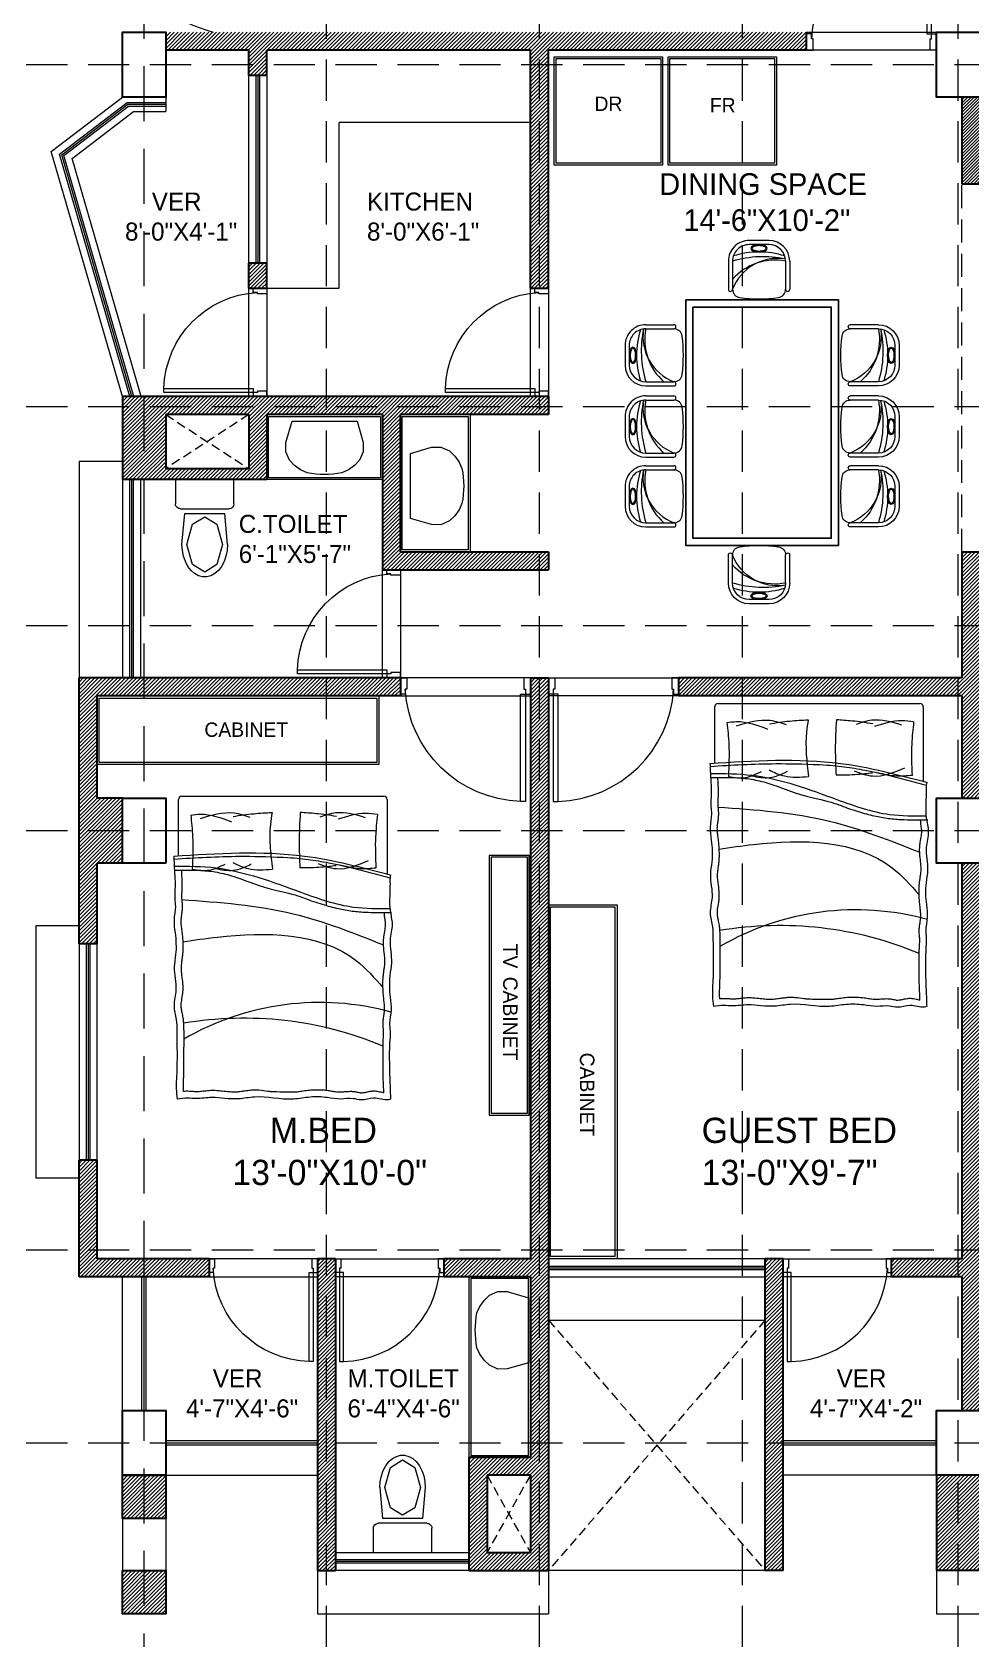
# Model space of a CAD drawing. Header units: inches. Extents: x 23587 to 406221, y -226199 to -75910.
# Drawn here: x 390132 to 390392, y -212069.7 to -211624.4 of the extents above; entities that cross this region are included whole.
import ezdxf

# ---------------------------------------------------------------- set-up
doc = ezdxf.new("R2010")
doc.units = ezdxf.units.IN
doc.header["$LTSCALE"] = 25.4
doc.header["$MEASUREMENT"] = 0
doc.linetypes.add('DASHED', pattern=[0.75, 0.5, -0.25])
for name, color, linetype, lineweight in [('COLOUM', 1, 'Continuous', 40), ('FIXTURE', 8, 'Continuous', 13), ('Fresh air fan', 250, 'Continuous', 0), ('FUR', 24, 'Continuous', 13), ('sill', 252, 'Continuous', 13), ('wall', 7, 'Continuous', 30)]:
    doc.layers.add(name, color=color, linetype=linetype, lineweight=lineweight)
doc.layers.add('DOOR', color=42, linetype='Continuous')
doc.styles.add('2', font='ARIALN.TTF')
pattern_1 = [(45, (384967.2853, -207360.6892), (-0.530330086, 0.530330086), [])]
pattern_2 = [(45, (384971.2853, -207360.6892), (-0.530330086, 0.530330086), [])]
pattern_3 = [(45, (384971.2853, -207344.2327), (-0.530330086, 0.530330086), [])]

# ---------------------------------------------------------------- blocks, each defined once
blk = doc.blocks.new('VNBVN')
at = {"layer": 'DOOR', "color": 8, "lineweight": 5}
for points in [[(24894.12, -74768.93), (24892.62, -74768.93), (24892.62, -74801.93), (24894.12, -74801.93)], [(24855.62, -74801.93), (24855.62, -74806.93), (24857.62, -74806.93), (24857.62, -74803.43), (24857.12, -74803.43), (24857.12, -74801.93)], [(24895.62, -74801.93), (24895.62, -74806.93), (24893.62, -74806.93), (24893.62, -74803.43), (24894.12, -74803.43), (24894.12, -74801.93)]]:
    blk.add_lwpolyline(points, close=True, dxfattribs=at)
blk.add_arc((24893.65, -74805.51), 36.59, 91.6166, 176.7465, dxfattribs=at)
blk = doc.blocks.new('COM')
at = {"layer": 'FIXTURE', "linetype": 'Continuous'}
for p, q in [((-9.65, 29.96), (8.35, 29.96)), ((-9.65, 22.46), (-9.65, 29.96)), ((8.35, 29.96), (8.35, 22.46)), ((6.85, 20.96), (-8.15, 20.96)), ((-7.65, 9.96), (-6.81, 19.46)), ((5.52, 19.46), (-6.81, 19.46)), ((-4.37, 16.17), (-6.15, 9.96)), ((-0.65, 18.46), (-4.37, 16.17)), ((3.08, 16.17), (-0.65, 18.46)), ((4.85, 9.96), (3.08, 16.17)), ((6.35, 9.96), (5.52, 19.46)), ((-7.65, 9.96), (-7.53, 8.12)), ((-6.15, 9.96), (-4.37, 3.75)), ((3.08, 3.75), (4.85, 9.96)), ((6.23, 8.12), (6.35, 9.96)), ((-7.53, 8.12), (-7.17, 6.34)), ((-7.17, 6.34), (-6.6, 4.69)), ((5.31, 4.69), (5.88, 6.34)), ((5.88, 6.34), (6.23, 8.12)), ((-6.6, 4.69), (-5.82, 3.22)), ((-5.82, 3.22), (-4.86, 1.98)), ((-4.86, 1.98), (-3.77, 1.01)), ((-4.37, 3.75), (-0.65, 1.46)), ((-3.77, 1.01), (-2.56, 0.34)), ((-2.56, 0.34), (-1.29, 0)), ((-1.29, 0), (0, 0)), ((-0.65, 1.46), (3.08, 3.75)), ((0, 0), (1.27, 0.34)), ((1.27, 0.34), (2.47, 1.01)), ((2.47, 1.01), (3.57, 1.98)), ((3.57, 1.98), (4.53, 3.22)), ((4.53, 3.22), (5.31, 4.69))]:
    blk.add_line(p, q, dxfattribs=at)
for centre, start, end in [((-8.15, 22.46), 180, 270), ((6.85, 22.46), 270, 0)]:
    blk.add_arc(centre, 1.5, start, end, dxfattribs=at)
blk = doc.blocks.new('BVBVC')
at = {"layer": 'FIXTURE'}
for p, q in [((33100.48, 896.08), (33098.14, 895.01)), ((33103.06, 896.03), (33100.48, 896.08)), ((33108.95, 894.33), (33103.06, 896.03)), ((33095.47, 891.94), (33094.65, 890.17)), ((33096.64, 893.61), (33095.47, 891.94)), ((33098.14, 895.01), (33096.64, 893.61)), ((33108.95, 876.33), (33108.95, 894.33)), ((33094.65, 880.48), (33095.47, 878.72)), ((33095.47, 878.72), (33096.64, 877.04)), ((33096.64, 877.04), (33098.14, 875.64)), ((33098.14, 875.64), (33100.48, 874.58)), ((33100.48, 874.58), (33103.06, 874.63)), ((33103.06, 874.63), (33108.95, 876.33))]:
    blk.add_line(p, q, dxfattribs=at)
blk.add_arc((33119.15, 885.33), 24.97, 168.8173, 191.1827, dxfattribs=at)
blk = doc.blocks.new('FGHFDHF')
at = {"layer": 'FUR', "color": 253, "lineweight": 5}
for p, q in [((956.1, -4475.44), (989.1, -4475.44)), ((987.2, -4475.44), (1011.99, -4475.44)), ((955.15, -4492.06), (955.15, -4476.39)), ((1012.94, -4476.39), (1012.94, -4497.01))]:
    blk.add_line(p, q, dxfattribs=at)
for centre, radius, start, end in [((956.1, -4476.39), 0.95, 90, 180), ((1011.99, -4476.39), 0.95, 0, 90), ((994.26, -4607.39), 74.77, 74.6283, 120.2537), ((973.25, -4636.83), 99.85, 67.2872, 99.6496)]:
    blk.add_arc(centre, radius, start, end, dxfattribs=at)
for points in [[(961.2, -4481.62), (970.54, -4480.09), (974.91, -4481.26)], [(970.3, -4481.05), (975.97, -4480.29), (981.07, -4479.96)], [(981.07, -4479.96), (980.59, -4483.29), (981.15, -4495.69)], [(988.86, -4479.96), (988.56, -4488.07), (988.78, -4495.33)], [(998.92, -4481.05), (993.25, -4480.29), (988.86, -4479.96)], [(1006.96, -4481.41), (998.68, -4480.09), (994.31, -4481.26)], [(958.53, -4480.71), (961.17, -4480.43), (969.81, -4482.53)], [(958.53, -4480.71), (959.07, -4486.67), (958.95, -4495.71)], [(1010.26, -4480.5), (1006.99, -4480.22), (999.41, -4481.79)], [(1010.26, -4480.5), (1009.72, -4486.67), (1009.84, -4495.35)], [(953.85, -4492.06), (990.03, -4492.03), (1013.99, -4497.29)], [(953.85, -4492.06), (954.05, -4496.42), (954.2, -4500.53), (954.12, -4503.97), (954.27, -4506.04), (953.9, -4509.69), (954.2, -4513.28), (954.35, -4519.34), (953.96, -4522.76), (954.42, -4529.17), (953.91, -4533.48), (954.51, -4537.37), (954.68, -4540.71), (954.64, -4552.34), (954.53, -4556.51), (954.79, -4559.39)], [(1007.7, -4493.36), (998.9, -4495.61), (993.92, -4494.23)], [(953.97, -4494.8), (965.52, -4495.31), (989.03, -4502.05), (1003.61, -4506.17), (1013.8, -4506.55)], [(958.95, -4495.71), (963.65, -4495.92), (968.1, -4494.25)], [(965.42, -4495.48), (970.32, -4495.97), (975.3, -4494.23)], [(970.21, -4493.84), (974.47, -4495.51), (981.15, -4495.69)], [(998.82, -4494.7), (994.74, -4495.15), (988.78, -4495.33)], [(1009.84, -4495.35), (1005.57, -4495.56), (1000.34, -4494.66)], [(1013.96, -4559.4), (1013.82, -4555.04), (1013.72, -4543.93), (1013.83, -4540.48), (1013.71, -4538.41), (1014.12, -4534.77), (1013.87, -4531.17), (1013.79, -4525.11), (1014.22, -4521.7), (1013.85, -4515.29), (1014.4, -4510.98), (1013.85, -4507.09), (1013.72, -4503.75), (1013.82, -4499.11), (1013.84, -4498.08), (1013.99, -4497.29)], [(956.04, -4504.12), (986.93, -4508.02), (1011.93, -4516.66)], [(956.33, -4515.81), (965.94, -4514.49), (1004.34, -4520.97), (1011.76, -4528.47)], [(1013.96, -4559.4), (1013.3, -4559.58), (1009.2, -4559.13), (1005.75, -4559.63), (1003.6, -4559.28), (1000.03, -4559.39), (996.36, -4558.98), (991.63, -4558.86), (986.96, -4559.41), (976.16, -4558.83), (971.74, -4559.33), (967.98, -4559.2), (964.41, -4558.94), (960.05, -4559.27), (957.67, -4559.14), (954.79, -4559.39)]]:
    blk.add_spline(points, degree=3, dxfattribs=at)
for points, knots in [([(953.87, -4492.86), (956.91, -4492.68), (959.92, -4492.49), (968.91, -4492.07), (974.87, -4491.96), (987.19, -4492.51), (989.11, -4492.71), (992.94, -4493.22), (994.85, -4493.54), (1000.58, -4494.65), (1004.38, -4495.58), (1010.05, -4497.06), (1011.91, -4497.56), (1013.78, -4498.07)], [0, 0, 0, 0, 9.44479, 9.44479, 28.334371, 28.334371, 34.525324, 34.525324, 40.716276, 40.716276, 53.09818, 53.09818, 59.167455, 59.167455, 59.167455, 59.167455]), ([(954.02, -4495.95), (954.66, -4495.94), (955.22, -4495.93), (956.92, -4495.91), (958.04, -4495.91), (960.65, -4495.96), (962.12, -4496.04), (964.34, -4496.28), (965.11, -4496.39), (966.63, -4496.67), (967.39, -4496.84), (969.67, -4497.43), (971.19, -4497.91), (975.62, -4499.52), (978.55, -4500.82), (987.59, -4502.73), (989.16, -4503.37), (992.33, -4504.56), (993.94, -4505.11), (996.99, -4506.02), (998.44, -4506.39), (1001.18, -4506.96), (1002.47, -4507.18), (1005.06, -4507.48), (1006.36, -4507.57), (1009.75, -4507.71), (1011.84, -4507.7), (1014.17, -4507.64)], [0, 0, 0, 0, 1.782034, 1.782034, 5.346101, 5.346101, 10.196119, 10.196119, 12.82454, 12.82454, 15.45296, 15.45296, 20.709801, 20.709801, 30.775139, 30.775139, 35.955445, 35.955445, 41.13575, 41.13575, 45.691005, 45.691005, 49.650261, 49.650261, 53.609516, 53.609516, 60.078988, 60.078988, 60.078988, 60.078988]), ([(955.96, -4495.92), (955.98, -4496.87), (955.99, -4497.06), (956.03, -4497.74), (956.06, -4498.24), (956.09, -4499.23), (956.1, -4499.71), (956.1, -4500.5), (956.09, -4500.81), (956.07, -4501.4), (956.05, -4501.69), (956.01, -4502.52), (955.99, -4503.04), (956.01, -4503.73), (956.02, -4503.93), (956.06, -4504.37), (956.08, -4504.6), (956.13, -4505.14), (956.16, -4505.44), (956.17, -4505.96), (956.17, -4506.16), (956.16, -4506.55), (956.15, -4506.74), (956.1, -4507.3), (956.06, -4507.64), (955.97, -4508.33), (955.92, -4508.65), (955.85, -4509.17), (955.83, -4509.37), (955.8, -4509.71), (955.79, -4509.86), (955.79, -4510.33), (955.81, -4510.68), (955.87, -4511.46), (955.93, -4511.9), (956.05, -4512.84), (956.12, -4513.34), (956.23, -4514.35), (956.27, -4514.86), (956.37, -4516.4), (956.39, -4517.43), (956.31, -4518.85), (956.28, -4519.22), (956.19, -4519.96), (956.15, -4520.31), (956.04, -4521.04), (955.99, -4521.41), (955.91, -4522.04), (955.89, -4522.3), (955.86, -4522.75), (955.86, -4522.94), (955.86, -4523.35), (955.87, -4523.55), (955.91, -4524.19), (955.96, -4524.64), (956.12, -4525.86), (956.23, -4526.66), (956.32, -4527.88), (956.33, -4528.26), (956.33, -4528.85), (956.33, -4529.06), (956.29, -4529.7), (956.24, -4530.11), (956.08, -4531.22), (955.95, -4531.87), (955.84, -4532.7), (955.82, -4532.94), (955.81, -4533.34), (955.81, -4533.5), (955.83, -4533.84), (955.84, -4534.02), (955.92, -4534.58), (955.99, -4534.99), (956.17, -4535.87), (956.27, -4536.35), (956.39, -4537.08), (956.42, -4537.31), (956.47, -4537.76), (956.49, -4537.99), (956.54, -4538.65), (956.55, -4539.08), (956.57, -4539.89), (956.58, -4540.27), (956.58, -4541.38), (956.59, -4542.12), (956.59, -4543.62), (956.58, -4544.38), (956.54, -4552.56), (956.52, -4552.97), (956.48, -4553.77), (956.46, -4554.16), (956.42, -4554.97), (956.41, -4555.38), (956.41, -4556.17), (956.43, -4556.56), (956.46, -4557.06), (956.47, -4557.17), (956.47, -4557.28)], [4.978875, 4.978875, 4.978875, 4.978875, 5.579958, 5.579958, 7.128971, 7.128971, 8.556084, 8.556084, 9.447278, 9.447278, 10.338472, 10.338472, 12.12086, 12.12086, 12.894639, 12.894639, 13.668418, 13.668418, 14.503571, 14.503571, 15.001558, 15.001558, 15.499545, 15.499545, 16.495519, 16.495519, 17.564655, 17.564655, 18.292536, 18.292536, 18.900849, 18.900849, 20.192298, 20.192298, 21.675724, 21.675724, 23.192838, 23.192838, 24.709952, 24.709952, 27.744179, 27.744179, 28.804202, 28.804202, 29.864225, 29.864225, 31.092823, 31.092823, 32.047926, 32.047926, 32.815273, 32.815273, 33.58262, 33.58262, 35.117314, 35.117314, 37.547779, 37.547779, 38.580626, 38.580626, 39.140234, 39.140234, 40.25945, 40.25945, 42.367848, 42.367848, 43.307358, 43.307358, 44.028218, 44.028218, 44.749078, 44.749078, 46.190798, 46.190798, 47.632517, 47.632517, 48.262773, 48.262773, 48.893028, 48.893028, 50.153538, 50.153538, 51.319075, 51.319075, 53.650149, 53.650149, 55.981222, 55.981222, 57.240447, 57.240447, 58.499671, 58.499671, 59.872408, 59.872408, 61.240897, 61.240897, 61.619663, 61.619663, 61.619663, 61.619663]), ([(1012.01, -4557.66), (1012.01, -4557.64), (1012.01, -4557.62), (1011.99, -4556.94), (1011.97, -4556.29), (1011.92, -4555.16), (1011.9, -4554.68), (1011.85, -4553.69), (1011.83, -4553.19), (1011.81, -4552.2), (1011.8, -4544.72), (1011.82, -4543.93), (1011.83, -4543.62), (1011.86, -4543.03), (1011.88, -4542.75), (1011.93, -4541.91), (1011.95, -4541.39), (1011.94, -4540.7), (1011.94, -4540.51), (1011.9, -4540.07), (1011.88, -4539.83), (1011.84, -4539.29), (1011.82, -4538.99), (1011.81, -4538.47), (1011.81, -4538.27), (1011.83, -4537.88), (1011.84, -4537.69), (1011.89, -4537.14), (1011.94, -4536.79), (1012.04, -4536.11), (1012.1, -4535.78), (1012.17, -4535.27), (1012.19, -4535.07), (1012.22, -4534.73), (1012.23, -4534.58), (1012.25, -4534.1), (1012.23, -4533.76), (1012.17, -4532.98), (1012.12, -4532.54), (1012.01, -4531.6), (1011.95, -4531.09), (1011.85, -4530.08), (1011.82, -4529.57), (1011.74, -4528.03), (1011.73, -4527), (1011.83, -4525.58), (1011.87, -4525.21), (1011.96, -4524.48), (1012.01, -4524.13), (1012.12, -4523.4), (1012.18, -4523.02), (1012.26, -4522.4), (1012.29, -4522.14), (1012.32, -4521.68), (1012.33, -4521.49), (1012.33, -4521.09), (1012.32, -4520.88), (1012.29, -4520.25), (1012.24, -4519.8), (1012.1, -4518.58), (1012, -4517.77), (1011.93, -4516.55), (1011.92, -4516.18), (1011.93, -4515.58), (1011.93, -4515.37), (1011.98, -4514.73), (1012.03, -4514.32), (1012.21, -4513.22), (1012.34, -4512.56), (1012.46, -4511.73), (1012.48, -4511.49), (1012.5, -4511.1), (1012.51, -4510.94), (1012.49, -4510.6), (1012.48, -4510.42), (1012.41, -4509.86), (1012.34, -4509.45), (1012.23, -4508.86), (1012.23, -4508.66), (1012.2, -4507.68)], [1.890882, 1.890882, 1.890882, 1.890882, 1.960247, 1.960247, 4.030945, 4.030945, 5.579958, 5.579958, 7.128971, 7.128971, 8.556084, 8.556084, 9.447278, 9.447278, 10.338472, 10.338472, 12.12086, 12.12086, 12.894639, 12.894639, 13.668418, 13.668418, 14.503571, 14.503571, 15.001558, 15.001558, 15.499545, 15.499545, 16.495519, 16.495519, 17.564655, 17.564655, 18.292536, 18.292536, 18.900849, 18.900849, 20.192298, 20.192298, 21.675724, 21.675724, 23.192838, 23.192838, 24.709952, 24.709952, 27.744179, 27.744179, 28.804202, 28.804202, 29.864225, 29.864225, 31.092823, 31.092823, 32.047926, 32.047926, 32.815273, 32.815273, 33.58262, 33.58262, 35.117314, 35.117314, 37.547779, 37.547779, 38.580626, 38.580626, 39.140234, 39.140234, 40.25945, 40.25945, 42.367848, 42.367848, 43.307358, 43.307358, 44.028218, 44.028218, 44.749078, 44.749078, 46.190798, 46.190798, 46.680276, 46.680276, 46.680276, 46.680276]), ([(1012.01, -4557.66), (1011.95, -4557.65), (1011.88, -4557.63), (1011.46, -4557.55), (1011.06, -4557.45), (1010.37, -4557.33), (1010.13, -4557.29), (1009.7, -4557.25), (1009.53, -4557.23), (1009.2, -4557.23), (1009.04, -4557.23), (1008.74, -4557.25), (1008.59, -4557.26), (1008.18, -4557.31), (1007.92, -4557.36), (1007.27, -4557.49), (1006.92, -4557.57), (1006.32, -4557.69), (1006.07, -4557.73), (1005.84, -4557.73), (1005.79, -4557.73), (1005.67, -4557.72), (1005.6, -4557.72), (1005.38, -4557.68), (1005.2, -4557.65), (1004.81, -4557.57), (1004.62, -4557.53), (1004.27, -4557.46), (1004.12, -4557.43), (1003.82, -4557.39), (1003.67, -4557.37), (1003.39, -4557.35), (1003.25, -4557.34), (1002.84, -4557.33), (1002.58, -4557.33), (1001.77, -4557.37), (1001.27, -4557.42), (1000.58, -4557.47), (1000.37, -4557.48), (1000.04, -4557.49), (999.92, -4557.49), (999.67, -4557.49), (999.55, -4557.48), (999.16, -4557.45), (998.89, -4557.43), (998.2, -4557.34), (997.76, -4557.27), (996.84, -4557.13), (996.34, -4557.06), (995.35, -4556.95), (994.86, -4556.92), (993.68, -4556.87), (993, -4556.87), (992.02, -4556.92), (991.72, -4556.94), (990.81, -4557.04), (990.22, -4557.13), (989.17, -4557.29), (988.7, -4557.36), (987.89, -4557.46), (987.55, -4557.49), (987, -4557.52), (986.79, -4557.52), (986.34, -4557.5), (986.11, -4557.49), (980.9, -4557.42), (980.4, -4557.35), (979.1, -4557.16), (978.28, -4557.03), (977.06, -4556.94), (976.71, -4556.92), (976.12, -4556.92), (975.89, -4556.93), (975.45, -4556.95), (975.23, -4556.97), (974.59, -4557.04), (974.18, -4557.09), (973.36, -4557.21), (972.95, -4557.27), (972.29, -4557.36), (972.04, -4557.39), (971.57, -4557.44), (971.37, -4557.45), (970.93, -4557.46), (970.72, -4557.47), (970.05, -4557.46), (969.6, -4557.44), (968.54, -4557.36), (967.93, -4557.29), (966.63, -4557.15), (965.95, -4557.08), (964.98, -4557.04), (964.73, -4557.04), (964.16, -4557.04), (963.86, -4557.06), (963.29, -4557.1), (963.01, -4557.13), (962.2, -4557.21), (961.7, -4557.28), (960.99, -4557.34), (960.76, -4557.35), (960.39, -4557.37), (960.25, -4557.37), (959.94, -4557.37), (959.76, -4557.36), (959.38, -4557.34), (959.18, -4557.32), (958.71, -4557.29), (958.44, -4557.27), (957.88, -4557.24), (957.6, -4557.24), (957.05, -4557.25), (956.78, -4557.26), (956.5, -4557.28), (956.49, -4557.28), (956.47, -4557.28)], [2.468295, 2.468295, 2.468295, 2.468295, 2.72176, 2.72176, 3.951616, 3.951616, 4.554057, 4.554057, 4.947685, 4.947685, 5.279448, 5.279448, 5.611211, 5.611211, 6.274736, 6.274736, 7.407159, 7.407159, 8.539581, 8.539581, 8.895906, 8.895906, 9.25223, 9.25223, 9.96488, 9.96488, 10.540138, 10.540138, 10.926568, 10.926568, 11.265437, 11.265437, 11.604305, 11.604305, 12.282043, 12.282043, 13.80513, 13.80513, 14.589285, 14.589285, 15.07888, 15.07888, 15.568475, 15.568475, 16.547664, 16.547664, 17.979548, 17.979548, 19.423334, 19.423334, 20.86712, 20.86712, 22.816137, 22.816137, 23.668334, 23.668334, 25.42301, 25.42301, 26.987851, 26.987851, 28.246059, 28.246059, 29.092679, 29.092679, 29.9393, 29.9393, 31.632541, 31.632541, 34.096495, 34.096495, 35.066902, 35.066902, 35.672463, 35.672463, 36.278023, 36.278023, 37.489145, 37.489145, 38.810083, 38.810083, 39.709316, 39.709316, 40.493116, 40.493116, 41.276917, 41.276917, 42.844517, 42.844517, 44.859637, 44.859637, 46.874757, 46.874757, 47.587839, 47.587839, 48.406198, 48.406198, 49.224558, 49.224558, 50.861277, 50.861277, 51.682262, 51.682262, 52.22872, 52.22872, 52.899541, 52.899541, 53.570363, 53.570363, 54.377246, 54.377246, 55.115182, 55.115182, 55.853119, 55.853119, 55.895222, 55.895222, 55.895222, 55.895222])]:
    blk.add_open_spline(points, degree=3, knots=knots, dxfattribs=at)
blk = doc.blocks.new('SC')
at = {"layer": 'FUR', "color": 251, "lineweight": 5, "true_color": 0x636466}
for p, q in [((-11.4, -3.63), (-11.4, 6.55)), ((-9.9, -3.63), (-9.9, 6.55)), ((9.3, -3.63), (9.3, 6.55)), ((10.8, -3.63), (10.8, 6.55)), ((-3.9, -9.63), (3.3, -9.63)), ((-3.9, -11.12), (3.3, -11.12))]:
    blk.add_line(p, q, dxfattribs=at)
for centre, radius, start, end in [((-10.65, 6.55), 0.749, 0, 180), ((-6.9, 6.55), 3, 97.50164, 180), ((-7.09, 12.93), 17.59, 260.98594, 338.73645), ((-0.3, -43.57), 53.55, 82.49836, 97.50164), ((6.3, 6.55), 3, 0, 82.49836), ((10.05, 6.55), 0.749, 0, 180), ((-5.99, 16.3), 20.31, 258.89378, 318.84401), ((-3.9, -3.63), 7.5, 180, 270), ((-3.9, -3.63), 6, 180, 270), ((-1.88, 33.6), 38.87, 258.16903, 286.7102), ((-0.3, 24.07), 31.04, 252.59146, 287.40854), ((3.3, -3.63), 6, 270, 0), ((3.3, -3.63), 7.5, 270, 0)]:
    blk.add_arc(centre, radius, start, end, dxfattribs=at)
at = {"layer": 'FUR', "color": 251, "lineweight": 5, "true_color": 0x636466, "extrusion": (0, 0, -1)}
blk.add_ellipse((-0.3, -8.29), major_axis=(2.95, 0), ratio=0.451831, dxfattribs=at)
at = {"layer": 'FUR', "color": 251, "lineweight": 5, "true_color": 0x636466}
blk.add_open_spline([(2.29, -8.29), (2.29, -8.34), (2.28, -8.38), (2.22, -8.5), (2.17, -8.56), (2.01, -8.7), (1.91, -8.78), (1.5, -9), (1.1, -9.12), (0.21, -9.27), (-0.29, -9.29), (-1.24, -9.22), (-1.69, -9.13), (-2.3, -8.9), (-2.51, -8.78), (-2.76, -8.58), (-2.83, -8.5), (-2.89, -8.36), (-2.9, -8.32), (-2.89, -8.21), (-2.86, -8.14), (-2.74, -7.99), (-2.64, -7.9), (-2.36, -7.73), (-2.19, -7.64), (-1.57, -7.43), (-1.02, -7.33), (0.1, -7.3), (0.67, -7.37), (1.45, -7.58), (1.72, -7.7), (2.06, -7.91), (2.16, -8.01), (2.27, -8.16), (2.28, -8.22), (2.29, -8.27), (2.29, -8.28), (2.29, -8.29)], degree=3, knots=[0, 0, 0, 0, 0.234262, 0.234262, 0.468524, 0.468524, 0.702786, 0.702786, 1.220033, 1.220033, 1.73728, 1.73728, 2.254527, 2.254527, 2.632082, 2.632082, 2.916235, 2.916235, 3.200389, 3.200389, 3.484542, 3.484542, 3.768696, 3.768696, 4.052849, 4.052849, 4.656099, 4.656099, 5.25935, 5.25935, 5.665501, 5.665501, 5.976888, 5.976888, 6.228256, 6.228256, 6.283185, 6.283185, 6.283185, 6.283185], dxfattribs=at)
blk = doc.blocks.new('fghdfhfdgh')
at = {"layer": 'Fresh air fan', "color": 250, "lineweight": 5, "ltscale": 0.09}
for p, q in [((989.33, -4355.07), (947.03, -4355.07)), ((947.03, -4355.07), (947.03, -4423.15)), ((989.33, -4355.07), (989.33, -4423.15)), ((989.33, -4423.15), (947.03, -4423.15))]:
    blk.add_line(p, q, dxfattribs=at)
at = {"layer": 'Fresh air fan', "color": 250, "lineweight": 25, "ltscale": 0.09}
for points in [[(947.03, -4355.07), (989.33, -4355.07), (989.33, -4423.15), (947.03, -4423.15)], [(949.03, -4357.07), (987.33, -4357.07), (987.33, -4421.15), (949.03, -4421.15)]]:
    blk.add_lwpolyline(points, close=True, dxfattribs=at)
at = {"layer": 'FUR'}
for p, xscale, yscale, zscale, rotation in [((967.11, -4347.14), 0.764999999992142, 0.764999999992142, 0.764999999992142, 180), ((938.75, -4370.67), 0.7650000000012369, 0.7650000000012369, 0.7650000000012369, 270), ((997.62, -4370.67), -0.7650000000012369, 0.7650000000012369, 0.7650000000012369, 90), ((938.75, -4390.41), 0.7650000000012369, 0.7650000000012369, 0.7650000000012369, 270), ((997.62, -4390.41), -0.7650000000012369, 0.7650000000012369, 0.7650000000012369, 90), ((938.75, -4409.76), 0.7650000000012369, 0.7650000000012369, 0.7650000000012369, 270), ((997.62, -4409.76), -0.7650000000012369, 0.7650000000012369, 0.7650000000012369, 90)]:
    blk.add_blockref('SC', p, dxfattribs=dict(at, xscale=xscale, yscale=yscale, zscale=zscale, rotation=rotation))
at = {"layer": 'FUR', "extrusion": (0, 0, -1), "xscale": 0.764999999992142, "yscale": 0.764999999992142, "zscale": -0.764999999992142}
blk.add_blockref('SC', (-967.11, -4430.79), dxfattribs=at)
blk = doc.blocks.new('SHDFGH')
at = {"layer": 'Fresh air fan', "color": 254, "linetype": 'DASHED', "lineweight": 9, "ltscale": 1.2}
blk.add_line((5191.68, -4745.58), (5191.68, -4028.63), dxfattribs=at)
at = {"layer": 'Fresh air fan', "color": 254, "linetype": 'DASHED', "lineweight": 9, "ltscale": 0.9}
for p, q in [((5242.18, -4745.58), (5242.18, -4028.63)), ((5301.18, -4745.58), (5301.18, -4028.63)), ((5357.43, -4745.58), (5357.43, -4028.63)), ((5417.18, -4745.58), (5417.18, -4028.63)), ((5107.56, -4272.67), (5987.06, -4272.67)), ((5107.56, -4367.4), (5987.06, -4367.4)), ((5107.56, -4428.17), (5987.06, -4428.17)), ((5107.56, -4484.98), (5987.06, -4484.98)), ((5107.56, -4601.17), (5987.06, -4601.17)), ((5107.56, -4654.67), (5987.06, -4654.67))]:
    blk.add_line(p, q, dxfattribs=at)

msp = doc.modelspace()

# ---------------------------------------------------------------- hatches: boundary and pattern name
at = {"layer": 'Fresh air fan', "lineweight": 5, "ltscale": 0.09}
h = msp.add_hatch(dxfattribs=at)
h.set_pattern_fill('ANSI31', color=254, scale=6)
h.set_pattern_definition(pattern_3)
h.paths.add_polyline_path([(390269.96, -211629.36), (390269.96, -211695.36), (390274.96, -211695.36), (390274.96, -211629.36), (390346.46, -211629.36), (390346.46, -211624.36), (390168.96, -211624.36), (390168.96, -211629.36), (390191.96, -211629.36), (390191.96, -211636.36), (390196.96, -211636.36), (390196.96, -211629.36)])
h = msp.add_hatch(dxfattribs=at)
h.set_pattern_fill('ANSI31', color=254, scale=5)
h.set_pattern_definition([(45, (389365.95854, -207360.6892), (-0.44194174, 0.44194174), [])])
h.paths.add_polyline_path([(390394.46, -211642.36), (390389.46, -211642.36), (390389.46, -211666.36), (390394.46, -211666.36)])
h = msp.add_hatch(dxfattribs=at)
h.set_pattern_fill('ANSI31', color=254, scale=6)
h.set_pattern_definition(pattern_1)
h.paths.add_polyline_path([(390196.96, -211688.36), (390191.96, -211688.36), (390191.96, -211695.36), (390196.96, -211695.36)], flags=17)
h = msp.add_hatch(dxfattribs=at)
h.set_pattern_fill('ANSI31', color=254, scale=6)
h.set_pattern_definition(pattern_3)
h.paths.add_polyline_path([(390274.96, -211725.36), (390269.96, -211725.36), (390156.96, -211725.36), (390156.96, -211748.36), (390196.96, -211748.36), (390196.96, -211730.36), (390228.96, -211730.36), (390228.96, -211748.36), (390228.96, -211773.36), (390233.96, -211773.36), (390274.96, -211773.36), (390274.96, -211768.36), (390233.96, -211768.36), (390233.96, -211730.36), (390253.26, -211730.36), (390274.96, -211730.36)])
h.paths.add_polyline_path([(390191.96, -211730.36), (390191.96, -211745.36), (390168.96, -211745.36), (390168.96, -211730.36)], flags=16)
h = msp.add_hatch(dxfattribs=at)
h.set_pattern_fill('ANSI31', color=254, scale=6)
h.set_pattern_definition(pattern_3)
h.paths.add_polyline_path([(390394.46, -211768.36), (390389.46, -211768.36), (390389.46, -211803.36), (390312.6, -211803.36), (390310.96, -211803.36), (390310.96, -211808.36), (390389.46, -211808.36), (390389.46, -211836.67), (390394.46, -211836.67), (390394.46, -211832.36)])
h = msp.add_hatch(dxfattribs=at)
h.set_pattern_fill('ANSI31', color=254, scale=6)
h.set_pattern_definition(pattern_3)
h.paths.add_polyline_path([(390156.96, -211836.67), (390149.96, -211836.67), (390149.96, -211808.36), (390233.96, -211808.36), (390233.96, -211803.36), (390228.96, -211803.36), (390144.96, -211803.36), (390144.96, -211877.02), (390149.96, -211877.02), (390149.96, -211854.67), (390156.96, -211854.67)])
h = msp.add_hatch(dxfattribs=at)
h.set_pattern_fill('ANSI31', color=254, scale=6)
h.set_pattern_definition(pattern_3)
h.paths.add_polyline_path([(390274.96, -211969.36), (390274.96, -211964.36), (390274.96, -211803.36), (390269.96, -211803.36), (390269.96, -211964.36), (390245.96, -211964.36), (390245.96, -211969.36), (390269.96, -211969.36), (390269.96, -212006.36), (390269.96, -212019.36), (390252.96, -212019.36), (390252.96, -212050.76), (390274.96, -212050.76), (390274.96, -212019.36)])
h.paths.add_polyline_path([(390269.96, -212024.36), (390269.96, -212045.76), (390257.96, -212045.76), (390257.96, -212024.36)], flags=16)
h = msp.add_hatch(dxfattribs=at)
h.set_pattern_fill('ANSI31', color=254, scale=6)
h.set_pattern_definition(pattern_1)
h.paths.add_polyline_path([(390389.46, -211969.36), (390389.46, -212006.36), (390394.46, -212006.36), (390394.46, -211969.36), (390411.46, -211969.36), (390420.21, -211969.36), (390420.21, -211964.36), (390413.46, -211964.36), (390413.46, -211964.36), (390394.46, -211964.36), (390394.46, -211964.36), (390394.46, -211854.67), (390389.46, -211854.67), (390389.46, -211964.36), (390369.96, -211964.36), (390369.96, -211969.36)])
h = msp.add_hatch(dxfattribs=at)
h.set_pattern_fill('ANSI31', color=254, scale=6)
h.set_pattern_definition(pattern_1)
h.paths.add_polyline_path([(390180.96, -211964.36), (390149.96, -211964.36), (390149.96, -211937.02), (390144.96, -211937.02), (390144.96, -211969.36), (390180.96, -211969.36)])
h = msp.add_hatch(dxfattribs=at)
h.set_pattern_fill('ANSI31', color=254, scale=6)
h.set_pattern_definition(pattern_1)
h.paths.add_polyline_path([(390215.96, -211964.36), (390210.96, -211964.36), (390210.96, -211968.11), (390210.96, -212050.76), (390215.96, -212050.76), (390215.96, -212045.76)])
h = msp.add_hatch(dxfattribs=at)
h.set_pattern_fill('ANSI31', color=254, scale=6)
h.set_pattern_definition(pattern_1)
h.paths.add_polyline_path([(390339.96, -211964.36), (390334.96, -211964.36), (390334.96, -211969.36), (390334.96, -212050.76), (390339.96, -212050.76)])
h = msp.add_hatch(dxfattribs=at)
h.set_pattern_fill('ANSI31', color=254, scale=6)
h.set_pattern_definition(pattern_2)
h.paths.add_polyline_path([(390411.46, -212019.36), (390394.46, -212019.36), (390394.46, -212024.36), (390406.46, -212024.36), (390406.46, -212045.76), (390394.46, -212045.76), (390394.46, -212024.36), (390388.46, -212024.36), (390388.46, -212050.76), (390411.46, -212050.76)])
h = msp.add_hatch(dxfattribs=at)
h.set_pattern_fill('ANSI31', color=254, scale=6)
h.set_pattern_definition(pattern_3)
h.paths.add_polyline_path([(390156.96, -212036.36), (390168.96, -212036.36), (390168.96, -212024.36), (390156.96, -212024.36)])
h = msp.add_hatch(dxfattribs=at)
h.set_pattern_fill('ANSI31', color=254, scale=6)
h.set_pattern_definition(pattern_2)
h.paths.add_polyline_path([(390388.46, -212024.36), (390382.46, -212024.36), (390382.46, -212050.76), (390388.46, -212050.76)])
h = msp.add_hatch(dxfattribs=at)
h.set_pattern_fill('ANSI31', color=254, scale=6)
h.set_pattern_definition(pattern_3)
h.paths.add_polyline_path([(390168.96, -212062.76), (390168.96, -212050.76), (390156.96, -212050.76), (390156.96, -212062.76)])

# ---------------------------------------------------------------- linework, layer by layer
at = {"layer": 'COLOUM', "lineweight": 30}
for points in [[(390168.96, -211642.36), (390156.96, -211642.36), (390156.96, -211624.36), (390168.96, -211624.36)], [(390394.46, -211642.36), (390382.46, -211642.36), (390382.46, -211624.36), (390394.46, -211624.36)], [(390168.96, -211854.67), (390156.96, -211854.67), (390156.96, -211836.67), (390168.96, -211836.67)], [(390394.46, -211854.67), (390382.46, -211854.67), (390382.46, -211836.67), (390394.46, -211836.67)], [(390168.96, -212024.36), (390156.96, -212024.36), (390156.96, -212006.36), (390168.96, -212006.36)], [(390394.46, -212024.36), (390382.46, -212024.36), (390382.46, -212006.36), (390394.46, -212006.36)]]:
    msp.add_lwpolyline(points, close=True, dxfattribs=at)
at = {"layer": 'Fresh air fan', "color": 5, "lineweight": 9, "ltscale": 0.09}
for p, q in [((390193.96, -211636.36), (390193.96, -211688.36)), ((390194.46, -211636.36), (390194.46, -211688.36)), ((390194.96, -211636.36), (390194.96, -211688.36)), ((390158.96, -211748.36), (390158.96, -211803.36)), ((390159.46, -211748.36), (390159.46, -211803.36)), ((390159.96, -211748.36), (390159.96, -211803.36)), ((390146.96, -211877.02), (390146.96, -211937.02)), ((390147.46, -211877.02), (390147.46, -211937.02)), ((390147.96, -211877.02), (390147.96, -211937.02)), ((390274.96, -211966.36), (390334.96, -211966.36)), ((390274.96, -211966.86), (390334.96, -211966.86)), ((390274.96, -211967.36), (390334.96, -211967.36)), ((390252.96, -212047.76), (390215.96, -212047.76)), ((390252.96, -212048.26), (390215.96, -212048.26)), ((390252.96, -212048.76), (390215.96, -212048.76))]:
    msp.add_line(p, q, dxfattribs=at)
at = {"layer": 'Fresh air fan', "color": 250, "lineweight": 5, "ltscale": 0.09}
for p, q in [((390137.27, -211657.46), (390156.96, -211642.36)), ((390168.96, -211642.36), (390168.96, -211646.32)), ((390143.02, -211659.35), (390160, -211646.32)), ((390160, -211646.32), (390168.96, -211646.32)), ((390269.96, -211649.36), (390216.96, -211649.36)), ((390216.96, -211695.36), (390216.96, -211649.36)), ((390156.96, -211725.36), (390137.27, -211657.46)), ((390162.17, -211725.36), (390143.02, -211659.35)), ((390196.96, -211695.36), (390216.96, -211695.36)), ((390156.96, -211748.36), (390156.96, -211803.36)), ((390161.96, -211748.36), (390161.96, -211803.36)), ((390156.96, -212006.36), (390156.96, -211969.36)), ((390156.96, -212024.36), (390156.96, -212062.76)), ((390168.96, -212024.36), (390168.96, -212062.76)), ((390168.96, -212024.36), (390210.96, -212024.36)), ((390382.46, -212024.36), (390339.96, -212024.36))]:
    msp.add_line(p, q, dxfattribs=at)
at = {"layer": 'Fresh air fan', "color": 52, "lineweight": 5, "ltscale": 0.09}
for p, q in [((390139.57, -211658.21), (390158.31, -211643.84)), ((390140.15, -211658.4), (390158.48, -211644.34)), ((390140.72, -211658.59), (390158.65, -211644.84)), ((390158.31, -211643.84), (390168.96, -211643.84)), ((390158.48, -211644.34), (390168.96, -211644.34)), ((390158.65, -211644.84), (390168.96, -211644.84)), ((390159.04, -211725.36), (390139.57, -211658.21)), ((390159.56, -211725.36), (390140.15, -211658.4)), ((390160.08, -211725.36), (390140.72, -211658.59)), ((390162.36, -212006.36), (390162.36, -211969.36)), ((390162.96, -212006.36), (390162.96, -211969.36)), ((390163.56, -212006.36), (390163.56, -211969.36)), ((390168.96, -212014.76), (390210.96, -212014.76)), ((390168.96, -212015.36), (390210.96, -212015.36)), ((390168.96, -212015.96), (390210.96, -212015.96)), ((390339.96, -212014.76), (390382.46, -212014.76)), ((390339.96, -212015.36), (390382.46, -212015.36)), ((390339.96, -212015.96), (390382.46, -212015.96))]:
    msp.add_line(p, q, dxfattribs=at)
at = {"layer": 'Fresh air fan', "color": 6, "lineweight": 13, "ltscale": 0.09}
for p, q in [((390156.96, -211743.36), (390144.96, -211743.36)), ((390144.96, -211743.36), (390144.96, -211803.36)), ((390144.96, -211872.02), (390132.96, -211872.02)), ((390132.96, -211872.02), (390132.96, -211942.02)), ((390144.96, -211942.02), (390132.96, -211942.02)), ((390210.96, -212050.76), (390210.96, -212062.76)), ((390274.96, -212050.76), (390274.96, -212062.76)), ((390382.46, -212050.76), (390382.46, -212062.76)), ((390210.96, -212062.76), (390274.96, -212062.76)), ((390382.46, -212062.76), (390455.21, -212062.76))]:
    msp.add_line(p, q, dxfattribs=at)
at = {"layer": 'Fresh air fan', "color": 250, "lineweight": 13, "ltscale": 0.09}
for p, q in [((390389.46, -211803.36), (390312.6, -211803.36)), ((390274.96, -211969.36), (390334.96, -211969.36)), ((390274.96, -211981.36), (390334.96, -211981.36)), ((390334.96, -212050.76), (390274.96, -212050.76))]:
    msp.add_line(p, q, dxfattribs=at)
at = {"layer": 'Fresh air fan', "color": 250, "lineweight": 25, "ltscale": 0.09}
for p, q in [((390168.96, -212050.76), (390156.96, -212050.76)), ((390168.96, -212062.76), (390156.96, -212062.76))]:
    msp.add_line(p, q, dxfattribs=at)
at = {"layer": 'Fresh air fan', "color": 250, "lineweight": 9, "ltscale": 0.09}
for points in [[(390346.46, -211624.36), (390382.46, -211624.36), (390382.46, -211629.36), (390346.46, -211629.36)], [(390306.57, -211631.2), (390306.57, -211661.2), (390276.57, -211661.2), (390276.57, -211631.2)], [(390306.07, -211631.7), (390306.07, -211660.7), (390277.07, -211660.7), (390277.07, -211631.7)], [(390338.1, -211631.2), (390338.1, -211661.2), (390308.1, -211661.2), (390308.1, -211631.2)], [(390337.6, -211631.7), (390337.6, -211660.7), (390308.6, -211660.7), (390308.6, -211631.7)], [(390191.96, -211695.36), (390196.96, -211695.36), (390196.96, -211725.36), (390191.96, -211725.36)], [(390269.96, -211695.36), (390274.96, -211695.36), (390274.96, -211725.36), (390269.96, -211725.36)], [(390196.96, -211730.36), (390228.96, -211730.36), (390228.96, -211748.36), (390196.96, -211748.36)], [(390197.46, -211730.86), (390228.46, -211730.86), (390228.46, -211747.86), (390197.46, -211747.86)], [(390233.96, -211768.36), (390233.96, -211730.36), (390253.26, -211730.36), (390253.26, -211768.36)], [(390234.46, -211767.86), (390234.46, -211730.86), (390252.76, -211730.86), (390252.76, -211767.86)], [(390180.96, -211969.36), (390210.96, -211969.36), (390210.96, -211964.36), (390180.96, -211964.36)], [(390215.96, -211964.36), (390245.96, -211964.36), (390245.96, -211969.36), (390215.96, -211969.36)], [(390339.96, -211964.36), (390369.96, -211964.36), (390369.96, -211969.36), (390339.96, -211969.36)]]:
    msp.add_lwpolyline(points, close=True, dxfattribs=at)
at = {"layer": 'Fresh air fan', "color": 250, "lineweight": 5, "ltscale": 0.09}
for points in [[(390191.96, -211636.36), (390196.96, -211636.36), (390196.96, -211688.36), (390191.96, -211688.36)], [(390258.56, -211852.53), (390258.56, -211924.53), (390269.65, -211924.53), (390269.65, -211852.53)], [(390259.06, -211853.03), (390259.06, -211924.03), (390269.15, -211924.03), (390269.15, -211853.03)], [(390144.96, -211937.02), (390149.96, -211937.02), (390149.96, -211877.02), (390144.96, -211877.02)], [(390274.96, -211969.36), (390334.96, -211969.36), (390334.96, -211964.36), (390274.96, -211964.36)], [(390252.96, -212019.36), (390269.96, -212019.36), (390269.96, -211969.36), (390252.96, -211969.36)], [(390253.46, -212018.86), (390269.46, -212018.86), (390269.46, -211969.86), (390253.46, -211969.86)], [(390215.96, -212045.76), (390252.96, -212045.76), (390252.96, -212050.76), (390215.96, -212050.76)]]:
    msp.add_lwpolyline(points, close=True, dxfattribs=at)
at = {"layer": 'Fresh air fan', "color": 250, "linetype": 'DASHED', "lineweight": 9, "ltscale": 0.5}
msp.add_lwpolyline([(390389.46, -211666.36), (390394.46, -211666.36), (390394.46, -211768.36), (390389.46, -211768.36)], close=True, dxfattribs=at)
at = {"layer": 'Fresh air fan', "color": 250, "lineweight": 13, "ltscale": 0.09}
for points in [[(390228.96, -211773.36), (390233.96, -211773.36), (390233.96, -211803.36), (390228.96, -211803.36)], [(390233.96, -211808.36), (390269.96, -211808.36), (390269.96, -211803.36), (390233.96, -211803.36)], [(390274.96, -211803.36), (390310.96, -211803.36), (390310.96, -211808.36), (390274.96, -211808.36)]]:
    msp.add_lwpolyline(points, close=True, dxfattribs=at)
at = {"layer": 'Fresh air fan', "color": 30, "lineweight": 5, "ltscale": 0.09}
for points in [[(390149.96, -211827.36), (390149.96, -211808.36), (390228.01, -211808.36), (390228.01, -211827.36)], [(390150.56, -211826.76), (390150.56, -211808.96), (390227.41, -211808.96), (390227.41, -211826.76)], [(390293.96, -211964.36), (390274.96, -211964.36), (390274.96, -211866.23), (390293.96, -211866.23)], [(390293.36, -211963.76), (390275.56, -211963.76), (390275.56, -211866.83), (390293.36, -211866.83)]]:
    msp.add_lwpolyline(points, close=True, dxfattribs=at)
at = {"layer": 'Fresh air fan', "color": 250, "lineweight": 5, "ltscale": 0.09}
msp.add_arc((390196.25, -211574.36), 51.96, 105.803, 254.197, dxfattribs=at)
at = {"layer": 'sill', "linetype": 'DASHED', "lineweight": 13, "ltscale": 0.2}
for p, q in [((390191.96, -211730.36), (390168.96, -211745.36)), ((390168.96, -211730.36), (390191.96, -211745.36)), ((390274.96, -211981.36), (390334.96, -212050.76)), ((390334.96, -211981.36), (390274.96, -212050.76)), ((390257.96, -212024.36), (390269.96, -212045.76)), ((390269.96, -212024.36), (390257.96, -212045.76))]:
    msp.add_line(p, q, dxfattribs=at)
at = {"layer": 'wall', "lineweight": 30}
for p, q in [((390346.46, -211629.36), (390346.46, -211624.36)), ((390191.96, -211629.36), (390168.96, -211629.36)), ((390191.96, -211636.36), (390191.96, -211629.36)), ((390196.96, -211636.36), (390196.96, -211629.36)), ((390269.96, -211629.36), (390196.96, -211629.36)), ((390269.96, -211695.36), (390269.96, -211629.36)), ((390346.46, -211629.36), (390274.96, -211629.36)), ((390274.96, -211695.36), (390274.96, -211629.36)), ((390196.96, -211636.36), (390191.96, -211636.36)), ((390389.46, -211642.36), (390389.46, -211666.36)), ((390389.46, -211666.36), (390394.46, -211666.36)), ((390191.96, -211695.36), (390191.96, -211688.36)), ((390196.96, -211688.36), (390191.96, -211688.36)), ((390196.96, -211695.36), (390196.96, -211688.36)), ((390191.96, -211695.36), (390196.96, -211695.36)), ((390269.96, -211695.36), (390274.96, -211695.36)), ((390274.96, -211725.36), (390156.96, -211725.36)), ((390156.96, -211725.36), (390156.96, -211748.36)), ((390274.96, -211725.36), (390274.96, -211730.36)), ((390168.96, -211730.36), (390168.96, -211745.36)), ((390191.96, -211730.36), (390168.96, -211730.36)), ((390191.96, -211730.36), (390191.96, -211745.36)), ((390196.96, -211730.36), (390196.96, -211748.36)), ((390228.96, -211730.36), (390196.96, -211730.36)), ((390228.96, -211730.36), (390228.96, -211773.36)), ((390274.96, -211730.36), (390233.96, -211730.36)), ((390191.96, -211745.36), (390168.96, -211745.36)), ((390196.96, -211748.36), (390156.96, -211748.36)), ((390233.96, -211768.36), (390274.96, -211768.36)), ((390274.96, -211768.36), (390274.96, -211773.36)), ((390389.46, -211768.36), (390394.46, -211768.36)), ((390389.46, -211768.36), (390389.46, -211803.36)), ((390228.96, -211773.36), (390274.96, -211773.36)), ((390144.96, -211877.02), (390144.96, -211803.36)), ((390233.96, -211803.36), (390144.96, -211803.36)), ((390233.96, -211803.36), (390233.96, -211808.36)), ((390269.96, -211803.36), (390269.96, -211964.36)), ((390269.96, -211803.36), (390274.96, -211803.36)), ((390274.96, -211803.36), (390274.96, -211969.36)), ((390389.46, -211803.36), (390310.96, -211803.36)), ((390310.96, -211803.36), (390310.96, -211808.36)), ((390149.96, -211836.67), (390149.96, -211808.36)), ((390233.96, -211808.36), (390149.96, -211808.36)), ((390389.46, -211808.36), (390310.96, -211808.36)), ((390389.46, -211808.36), (390389.46, -211836.67)), ((390156.96, -211836.67), (390149.96, -211836.67)), ((390149.96, -211877.02), (390149.96, -211854.67)), ((390156.96, -211854.67), (390149.96, -211854.67)), ((390389.46, -211854.67), (390389.46, -211964.36)), ((390149.96, -211877.02), (390144.96, -211877.02)), ((390144.96, -211969.36), (390144.96, -211937.02)), ((390149.96, -211937.02), (390144.96, -211937.02)), ((390149.96, -211964.36), (390149.96, -211937.02)), ((390180.96, -211964.36), (390149.96, -211964.36)), ((390180.96, -211964.36), (390180.96, -211969.36)), ((390210.96, -211964.36), (390210.96, -212050.76)), ((390215.96, -211964.36), (390210.96, -211964.36)), ((390215.96, -211964.36), (390215.96, -212050.76)), ((390245.96, -211964.36), (390245.96, -211969.36)), ((390269.96, -211964.36), (390245.96, -211964.36)), ((390334.96, -212050.76), (390334.96, -211964.36)), ((390339.96, -211964.36), (390334.96, -211964.36)), ((390339.96, -212050.76), (390339.96, -211964.36)), ((390369.96, -211969.36), (390369.96, -211964.36)), ((390389.46, -211964.36), (390369.96, -211964.36)), ((390180.96, -211969.36), (390144.96, -211969.36)), ((390269.96, -211969.36), (390245.96, -211969.36)), ((390269.96, -211969.36), (390269.96, -212019.36)), ((390274.96, -211969.36), (390274.96, -212019.36)), ((390389.46, -211969.36), (390369.96, -211969.36)), ((390389.46, -211969.36), (390389.46, -212006.36)), ((390252.96, -212019.36), (390252.96, -212050.76)), ((390252.96, -212019.36), (390269.96, -212019.36)), ((390274.96, -212019.36), (390274.96, -212050.76)), ((390257.96, -212024.36), (390257.96, -212045.76)), ((390269.96, -212024.36), (390257.96, -212024.36)), ((390269.96, -212024.36), (390269.96, -212045.76)), ((390382.46, -212024.36), (390382.46, -212050.76)), ((390257.96, -212045.76), (390269.96, -212045.76)), ((390210.96, -212050.76), (390215.96, -212050.76)), ((390252.96, -212050.76), (390274.96, -212050.76)), ((390339.96, -212050.76), (390334.96, -212050.76)), ((390411.46, -212050.76), (390382.46, -212050.76))]:
    msp.add_line(p, q, dxfattribs=at)
msp.add_lwpolyline([(390233.96, -211768.36), (390233.96, -211730.36)], dxfattribs=at)
for points in [[(390156.96, -212024.36), (390168.96, -212024.36), (390168.96, -212036.36), (390156.96, -212036.36)], [(390156.96, -212050.76), (390168.96, -212050.76), (390168.96, -212062.76), (390156.96, -212062.76)]]:
    msp.add_lwpolyline(points, close=True, dxfattribs=at)

# ---------------------------------------------------------------- block references
at = {"layer": 'DOOR', "extrusion": (0, 0, -1), "xscale": -0.8999999999999999, "yscale": 0.8999999999999999, "zscale": -0.8999999999999999}
msp.add_blockref('VNBVN', (-367976.4, -144303.12), dxfattribs=at)
at = {"layer": 'DOOR', "extrusion": (0, 0, -1)}
for p, xscale, yscale, zscale, rotation in [((-334091.76, -193053.64), 0.75, 0.75, -0.75, 270), ((-334128.76, -193131.64), 0.75, 0.75, -0.75, 270), ((-367863.9, -279129.6), 0.9000000000010184, 0.9000000000010184, -0.9000000000010184, 180), ((-412681.02, -279129.6), -0.9000000000010184, 0.9000000000010184, -0.9000000000010184, 180), ((-371539.24, -268069.56), 0.75, 0.75, -0.75, 180), ((-408887.68, -268069.56), -0.75, 0.75, -0.75, 180), ((-409011.68, -268069.56), -0.75, 0.75, -0.75, 180)]:
    msp.add_blockref('VNBVN', p, dxfattribs=dict(at, xscale=xscale, yscale=yscale, zscale=zscale, rotation=rotation))
at = {"layer": 'FIXTURE', "xscale": -1}
for p, rotation in [((389327.61, -244841.15), 270), ((357160.51, -211098.83), 180)]:
    msp.add_blockref('BVBVC', p, dxfattribs=dict(at, rotation=rotation))
msp.add_blockref('BVBVC', (423345.67, -212635.46), dxfattribs=at)
at = {"layer": 'FIXTURE', "xscale": -0.8999999999941793, "yscale": 0.8999999999941793, "zscale": 0.8999999999941793}
for p, rotation in [((390179.18, -211775.32), 5.502838185122982e-07), ((390235.14, -212018.8), 180.0000005502838)]:
    msp.add_blockref('COM', p, dxfattribs=dict(at, rotation=rotation))
at = {"layer": 'Fresh air fan', "color": 30, "lineweight": 5, "ltscale": 0.09}
msp.add_blockref('SHDFGH', (384971.29, -207360.69), dxfattribs=at)
at = {"layer": 'Fresh air fan', "color": 250, "lineweight": 25}
for name, p in [('fghdfhfdgh', (389365.96, -207343.49)), ('FGHFDHF', (389365.86, -207335.01)), ('FGHFDHF', (389217.35, -207360.69))]:
    msp.add_blockref(name, p, dxfattribs=at)
at = {"layer": 'wall', "lineweight": 30, "extrusion": (0, 0, -1), "xscale": 0.75, "yscale": 0.75, "zscale": -0.75, "rotation": 270}
msp.add_blockref('VNBVN', (-334169.76, -193053.64), dxfattribs=at)

# ---------------------------------------------------------------- texts
at = {"layer": 'Fresh air fan', "color": 250, "lineweight": 25, "ltscale": 0.09, "char_height": 4, "attachment_point": 1, "style": '2'}
for s, width, insert in [('{\\fCentury Gothic|b0|i0|c0|p34;DR}', 13.3608, (390287.72, -211642.21)), ('{\\fCentury Gothic|b0|i0|c0|p34;FR}', 13.3608, (390319.67, -211642.62)), ('{\\fCentury Gothic|b0|i0|c0|p34;CABINET}', 25.2481, (390179.67, -211815.69))]:
    msp.add_mtext_dynamic_manual_height_columns(s, width=width, gutter_width=0.5, heights=[7.35], dxfattribs=dict(at, insert=insert))
at = {"layer": 'Fresh air fan', "color": 250, "lineweight": 9, "ltscale": 0.09, "attachment_point": 1, "style": '2'}
for s, width, insert, char_height in [('{\\fCentury Gothic|b0|i0|c0|p34;DINING SPACE\\P   14\'-6"X10\'-2"}', 78.1827, (390305.66, -211663.47), 6), ('{\\fCentury Gothic|b0|i0|c0|p34;       VER\\P   8\'-0"X4\'-1"}', 55.397, (390152.11, -211668.81), 5), ('{\\fCentury Gothic|b0|i0|c0|p34;   KITCHEN\\P   8\'-0"X6\'-1"}', 55.397, (390219.14, -211668.81), 5), ('{\\fCentury Gothic|b0|i0|c0|p34;       C.TOILET\\P       6\'-1"X5\'-7"}', 55.397, (390176.19, -211758.15), 5), ('{\\fCentury Gothic|b0|i0|c0|p34;         M.BED            \\P     13\'-0"X10\'-0"}', 73.6612, (390174.41, -211925.25), 7), ('{\\fCentury Gothic|b0|i0|c0|p34;         GUEST BED            \\P         13\'-0"X9\'-7"}', 75.7137, (390294, -211925.25), 7), ('{\\fCentury Gothic|b0|i0|c0|p34;           VER\\P       4\'-7"X4\'-6"}', 55.397, (390161.56, -211994.97), 5), ('{\\fCentury Gothic|b0|i0|c0|p34;       M.TOILET\\P       6\'-4"X4\'-6"}', 55.397, (390206.31, -211994.97), 5), ('{\\fCentury Gothic|b0|i0|c0|p34;           VER\\P       4\'-7"X4\'-2"}', 55.397, (390334.38, -211994.97), 5)]:
    msp.add_mtext_dynamic_manual_height_columns(s, width=width, gutter_width=0.5, heights=[0], dxfattribs=dict(at, insert=insert, char_height=char_height))
at = {"layer": 'Fresh air fan', "color": 250, "lineweight": 25, "ltscale": 0.09}
note = msp.add_mtext_dynamic_manual_height_columns('{\\fCentury Gothic|b0|i0|c0|p34;TV  }', width=8.6404, gutter_width=0.5, heights=[7.35, 0], dxfattribs=dict(at, insert=(390266.41, -211877.02), char_height=4, attachment_point=1, rotation=270, style='2'))
for column, words in zip(note.columns.linked_columns, ['{\\fCentury Gothic|b0|i0|c0|p34;CABINET}']):
    column.text = words
at = {"layer": 'Fresh air fan', "color": 250, "lineweight": 25, "ltscale": 0.09, "insert": (390287.69, -211907.21), "char_height": 4, "attachment_point": 1, "rotation": 270, "style": '2'}
msp.add_mtext_dynamic_manual_height_columns('{\\fCentury Gothic|b0|i0|c0|p34;CABINET}', width=25.2481, gutter_width=0.5, heights=[7.35], dxfattribs=at)

doc.saveas('drawing.dxf')
